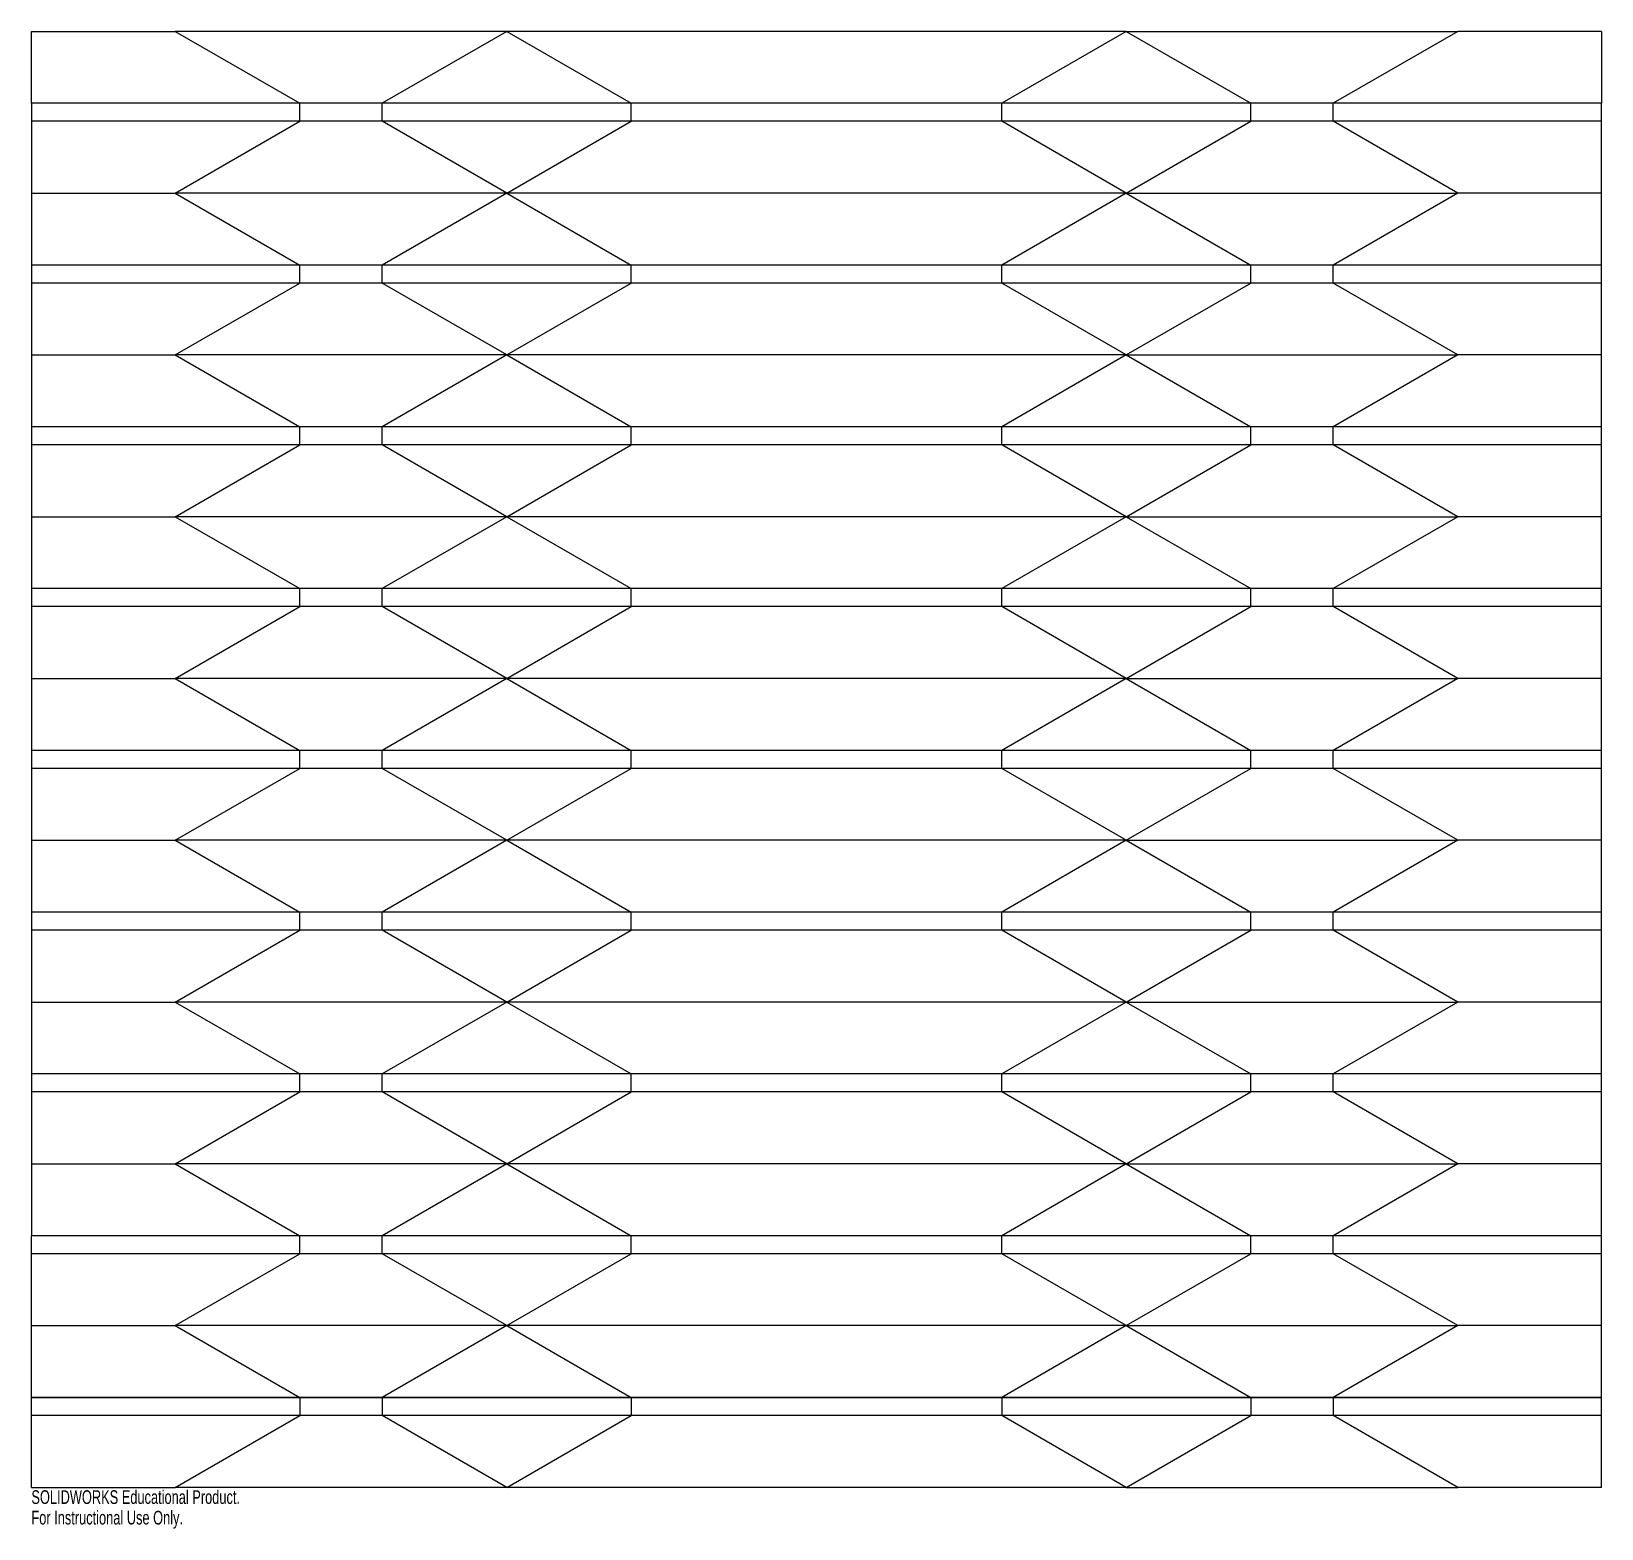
# Model space of a CAD drawing. Header units: inches. Extents: x 0 to 21.8, y -2.8 to 18.
import ezdxf

# ---------------------------------------------------------------- set-up
doc = ezdxf.new("R2010")
doc.units = ezdxf.units.IN
doc.header["$MEASUREMENT"] = 0
doc.styles.add('SLDTEXTSTYLE0', font='TXT', dxfattribs={"width": 0.7})

msp = doc.modelspace()

# ---------------------------------------------------------------- linework, layer by layer
at = {"color": 7, "linetype": 'Continuous'}
for p, q in [((0, 18), (2, 18)), ((0, 17), (0, 18)), ((6.61, 18), (2, 18)), ((2, 18), (3.732, 17)), ((6.61, 18), (4.878, 17)), ((15.228, 18), (6.61, 18)), ((6.61, 18), (8.342, 17)), ((15.228, 18), (13.496, 17)), ((15.228, 18), (19.838, 18)), ((15.228, 18), (16.96, 17)), ((19.838, 18), (18.106, 17)), ((21.838, 18), (19.838, 18)), ((21.838, 18), (21.838, 17)), ((21.838, 17), (0, 17)), ((0, 17), (0, 1.25)), ((3.732, 16.75), (3.732, 17)), ((4.878, 16.75), (4.878, 17)), ((8.342, 16.75), (8.342, 17)), ((13.496, 16.75), (13.496, 17)), ((16.96, 16.75), (16.96, 17)), ((18.106, 16.75), (18.106, 17)), ((21.838, 14.75), (21.838, 17)), ((21.838, 16.75), (0, 16.75)), ((2, 15.75), (3.732, 16.75)), ((6.61, 15.75), (4.878, 16.75)), ((6.61, 15.75), (8.342, 16.75)), ((15.228, 15.75), (13.496, 16.75)), ((15.228, 15.75), (16.96, 16.75)), ((19.838, 15.75), (18.106, 16.75)), ((0, 15.75), (2, 15.75)), ((6.61, 15.75), (2, 15.75)), ((2, 15.75), (3.732, 14.75)), ((6.61, 15.75), (4.878, 14.75)), ((15.228, 15.75), (6.61, 15.75)), ((6.61, 15.75), (8.342, 14.75)), ((15.228, 15.75), (13.496, 14.75)), ((15.228, 15.75), (16.96, 14.75)), ((15.228, 15.75), (19.838, 15.75)), ((19.838, 15.75), (18.106, 14.75)), ((21.838, 15.75), (19.838, 15.75)), ((21.838, 14.75), (0, 14.75)), ((3.732, 14.5), (3.732, 14.75)), ((4.878, 14.5), (4.878, 14.75)), ((8.342, 14.5), (8.342, 14.75)), ((13.496, 14.5), (13.496, 14.75)), ((16.96, 14.5), (16.96, 14.75)), ((18.106, 14.5), (18.106, 14.75)), ((21.838, 12.5), (21.838, 14.75)), ((21.838, 14.5), (0, 14.5)), ((2, 13.5), (3.732, 14.5)), ((6.61, 13.5), (4.878, 14.5)), ((6.61, 13.5), (8.342, 14.5)), ((15.228, 13.5), (13.496, 14.5)), ((15.228, 13.5), (16.96, 14.5)), ((19.838, 13.5), (18.106, 14.5)), ((0, 13.5), (2, 13.5)), ((6.61, 13.5), (2, 13.5)), ((2, 13.5), (3.732, 12.5)), ((6.61, 13.5), (4.878, 12.5)), ((15.228, 13.5), (6.61, 13.5)), ((6.61, 13.5), (8.342, 12.5)), ((15.228, 13.5), (13.496, 12.5)), ((15.228, 13.5), (16.96, 12.5)), ((15.228, 13.5), (19.838, 13.5)), ((19.838, 13.5), (18.106, 12.5)), ((21.838, 13.5), (19.838, 13.5)), ((21.838, 12.5), (0, 12.5)), ((3.732, 12.25), (3.732, 12.5)), ((4.878, 12.25), (4.878, 12.5)), ((8.342, 12.25), (8.342, 12.5)), ((13.496, 12.25), (13.496, 12.5)), ((16.96, 12.25), (16.96, 12.5)), ((18.106, 12.25), (18.106, 12.5)), ((21.838, 10.25), (21.838, 12.5)), ((21.838, 12.25), (0, 12.25)), ((2, 11.25), (3.732, 12.25)), ((6.61, 11.25), (4.878, 12.25)), ((6.61, 11.25), (8.342, 12.25)), ((15.228, 11.25), (13.496, 12.25)), ((15.228, 11.25), (16.96, 12.25)), ((19.838, 11.25), (18.106, 12.25)), ((0, 11.25), (2, 11.25)), ((6.61, 11.25), (2, 11.25)), ((2, 11.25), (3.732, 10.25)), ((6.61, 11.25), (4.878, 10.25)), ((15.228, 11.25), (6.61, 11.25)), ((6.61, 11.25), (8.342, 10.25)), ((15.228, 11.25), (13.496, 10.25)), ((15.228, 11.25), (16.96, 10.25)), ((15.228, 11.25), (19.838, 11.25)), ((19.838, 11.25), (18.106, 10.25)), ((21.838, 11.25), (19.838, 11.25)), ((21.838, 10.25), (0, 10.25)), ((3.732, 10), (3.732, 10.25)), ((4.878, 10), (4.878, 10.25)), ((8.342, 10), (8.342, 10.25)), ((13.496, 10), (13.496, 10.25)), ((16.96, 10), (16.96, 10.25)), ((18.106, 10), (18.106, 10.25)), ((21.838, 8), (21.838, 10.25)), ((21.838, 10), (0, 10)), ((2, 9), (3.732, 10)), ((6.61, 9), (4.878, 10)), ((6.61, 9), (8.342, 10)), ((15.228, 9), (13.496, 10)), ((15.228, 9), (16.96, 10)), ((19.838, 9), (18.106, 10)), ((0, 9), (2, 9)), ((6.61, 9), (2, 9)), ((2, 9), (3.732, 8)), ((6.61, 9), (4.878, 8)), ((15.228, 9), (6.61, 9)), ((6.61, 9), (8.342, 8)), ((15.228, 9), (13.496, 8)), ((15.228, 9), (16.96, 8)), ((15.228, 9), (19.838, 9)), ((19.838, 9), (18.106, 8)), ((21.838, 9), (19.838, 9)), ((21.838, 8), (0, 8)), ((3.732, 7.75), (3.732, 8)), ((4.878, 7.75), (4.878, 8)), ((8.342, 7.75), (8.342, 8)), ((13.496, 7.75), (13.496, 8)), ((16.96, 7.75), (16.96, 8)), ((18.106, 7.75), (18.106, 8)), ((21.838, 5.75), (21.838, 8)), ((21.838, 7.75), (0, 7.75)), ((2, 6.75), (3.732, 7.75)), ((6.61, 6.75), (4.878, 7.75)), ((6.61, 6.75), (8.342, 7.75)), ((15.228, 6.75), (13.496, 7.75)), ((15.228, 6.75), (16.96, 7.75)), ((19.838, 6.75), (18.106, 7.75)), ((0, 6.75), (2, 6.75)), ((6.61, 6.75), (2, 6.75)), ((2, 6.75), (3.732, 5.75)), ((6.61, 6.75), (4.878, 5.75)), ((15.228, 6.75), (6.61, 6.75)), ((6.61, 6.75), (8.342, 5.75)), ((15.228, 6.75), (13.496, 5.75)), ((15.228, 6.75), (16.96, 5.75)), ((15.228, 6.75), (19.838, 6.75)), ((19.838, 6.75), (18.106, 5.75)), ((21.838, 6.75), (19.838, 6.75)), ((21.838, 5.75), (0, 5.75)), ((3.732, 5.5), (3.732, 5.75)), ((4.878, 5.5), (4.878, 5.75)), ((8.342, 5.5), (8.342, 5.75)), ((13.496, 5.5), (13.496, 5.75)), ((16.96, 5.5), (16.96, 5.75)), ((18.106, 5.5), (18.106, 5.75)), ((21.838, 3.5), (21.838, 5.75)), ((21.838, 5.5), (0, 5.5)), ((2, 4.5), (3.732, 5.5)), ((6.61, 4.5), (4.878, 5.5)), ((6.61, 4.5), (8.342, 5.5)), ((15.228, 4.5), (13.496, 5.5)), ((15.228, 4.5), (16.96, 5.5)), ((19.838, 4.5), (18.106, 5.5)), ((0, 4.5), (2, 4.5)), ((6.61, 4.5), (2, 4.5)), ((2, 4.5), (3.732, 3.5)), ((6.61, 4.5), (4.878, 3.5)), ((15.228, 4.5), (6.61, 4.5)), ((6.61, 4.5), (8.342, 3.5)), ((15.228, 4.5), (13.496, 3.5)), ((15.228, 4.5), (16.96, 3.5)), ((15.228, 4.5), (19.838, 4.5)), ((19.838, 4.5), (18.106, 3.5)), ((21.838, 4.5), (19.838, 4.5)), ((21.838, 3.5), (0, 3.5)), ((3.732, 3.25), (3.732, 3.5)), ((4.878, 3.25), (4.878, 3.5)), ((8.342, 3.25), (8.342, 3.5)), ((13.496, 3.25), (13.496, 3.5)), ((16.96, 3.25), (16.96, 3.5)), ((18.106, 3.25), (18.106, 3.5)), ((21.838, 1.25), (21.838, 3.5)), ((21.838, 3.25), (0, 3.25)), ((2, 2.25), (3.732, 3.25)), ((6.61, 2.25), (4.878, 3.25)), ((6.61, 2.25), (8.342, 3.25)), ((15.228, 2.25), (13.496, 3.25)), ((15.228, 2.25), (16.96, 3.25)), ((19.838, 2.25), (18.106, 3.25)), ((0, 2.25), (2, 2.25)), ((6.61, 2.25), (2, 2.25)), ((2, 2.25), (3.732, 1.25)), ((6.61, 2.25), (4.878, 1.25)), ((15.228, 2.25), (6.61, 2.25)), ((6.61, 2.25), (8.342, 1.25)), ((15.228, 2.25), (13.496, 1.25)), ((15.228, 2.25), (16.96, 1.25)), ((15.228, 2.25), (19.838, 2.25)), ((19.838, 2.25), (18.106, 1.25)), ((21.838, 2.25), (19.838, 2.25)), ((21.838, 1.25), (0, 1.25)), ((0, -1), (0, 1.25)), ((3.732, 1), (3.732, 1.25)), ((4.878, 1), (4.878, 1.25)), ((8.342, 1), (8.342, 1.25)), ((13.496, 1), (13.496, 1.25)), ((16.96, 1), (16.96, 1.25)), ((18.106, 1), (18.106, 1.25)), ((21.838, -1), (21.838, 1.25)), ((21.838, 1), (0, 1)), ((2, 0), (3.732, 1)), ((6.61, 0), (4.878, 1)), ((6.61, 0), (8.342, 1)), ((15.228, 0), (13.496, 1)), ((15.228, 0), (16.96, 1)), ((19.838, 0), (18.106, 1)), ((0, 0), (2, 0)), ((6.61, 0), (2, 0)), ((2, 0), (3.732, -1)), ((6.61, 0), (4.878, -1)), ((15.228, 0), (6.61, 0)), ((6.61, 0), (8.342, -1)), ((15.228, 0), (13.496, -1)), ((15.228, 0), (16.96, -1)), ((15.228, 0), (19.838, 0)), ((19.838, 0), (18.106, -1)), ((21.838, 0), (19.838, 0)), ((0, -1), (21.838, -1)), ((21.838, -1), (0, -1)), ((0, -2.25), (0, -1)), ((3.732, -1), (3.732, -1.25)), ((4.878, -1), (4.878, -1.25)), ((8.342, -1), (8.342, -1.25)), ((13.496, -1), (13.496, -1.25)), ((16.96, -1), (16.96, -1.25)), ((18.106, -1), (18.106, -1.25)), ((21.838, -2.25), (21.838, -1)), ((21.838, -1.25), (0, -1.25)), ((2, -2.25), (3.732, -1.25)), ((6.61, -2.25), (4.878, -1.25)), ((6.61, -2.25), (8.342, -1.25)), ((15.228, -2.25), (13.496, -1.25)), ((15.228, -2.25), (16.96, -1.25)), ((19.838, -2.25), (18.106, -1.25)), ((0, -2.25), (2, -2.25)), ((6.61, -2.25), (2, -2.25)), ((15.228, -2.25), (6.61, -2.25)), ((15.228, -2.25), (19.838, -2.25)), ((21.838, -2.25), (19.838, -2.25))]:
    msp.add_line(p, q, dxfattribs=at)

# ---------------------------------------------------------------- texts
at = {"color": 7, "linetype": 'Continuous', "char_height": 0.1903, "attachment_point": 1, "style": 'SLDTEXTSTYLE0'}
for s, insert in [('SOLIDWORKS Educational Product.', (0, -2.29)), ('For Instructional Use Only.', (0, -2.576))]:
    msp.add_mtext(s, dxfattribs=dict(at, insert=insert))

doc.saveas('drawing.dxf')
